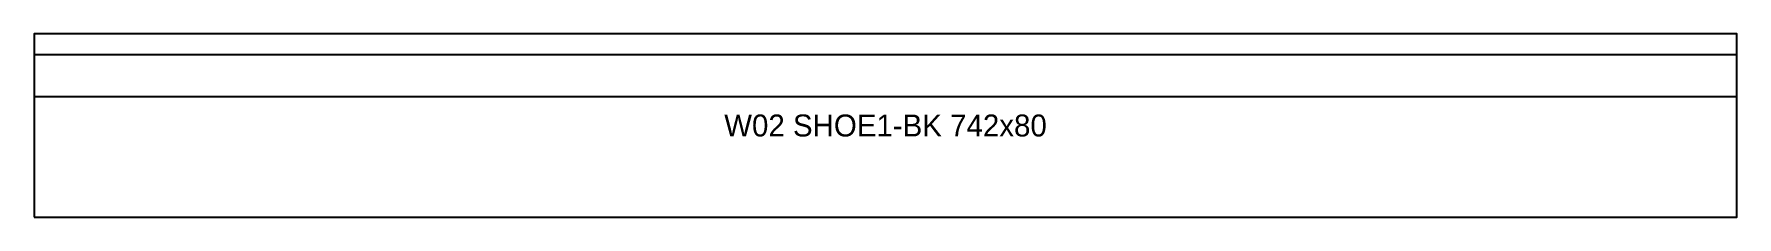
# Model space of a CAD drawing. Extents: x 0 to 742, y 0 to 80.
import ezdxf
from ezdxf.enums import TextEntityAlignment as Align

# ---------------------------------------------------------------- set-up
doc = ezdxf.new("R2010")
doc.units = 0
for name, color, linetype in [('OUTLINE', 7, 'CONTINUOUS'), ('SHOE_GROOVE_6MM', 1, 'CONTINUOUS'), ('UNIT_NUMBER', 94, 'CONTINUOUS')]:
    doc.layers.add(name, color=color, linetype=linetype)

msp = doc.modelspace()

# ---------------------------------------------------------------- linework, layer by layer
at = {"layer": 'OUTLINE'}
msp.add_lwpolyline([(0, 0), (742, 0), (742, 80), (0, 80)], close=True, dxfattribs=at)
at = {"layer": 'SHOE_GROOVE_6MM'}
msp.add_lwpolyline([(0, 52.67), (742, 52.67), (742, 70.87), (0, 70.87)], close=True, dxfattribs=at)

# ---------------------------------------------------------------- texts
at = {"layer": 'UNIT_NUMBER'}
msp.add_text('W02 SHOE1-BK 742x80', height=9.6, dxfattribs=at).set_placement((371, 40), align=Align.MIDDLE_CENTER)

doc.saveas('drawing.dxf')
